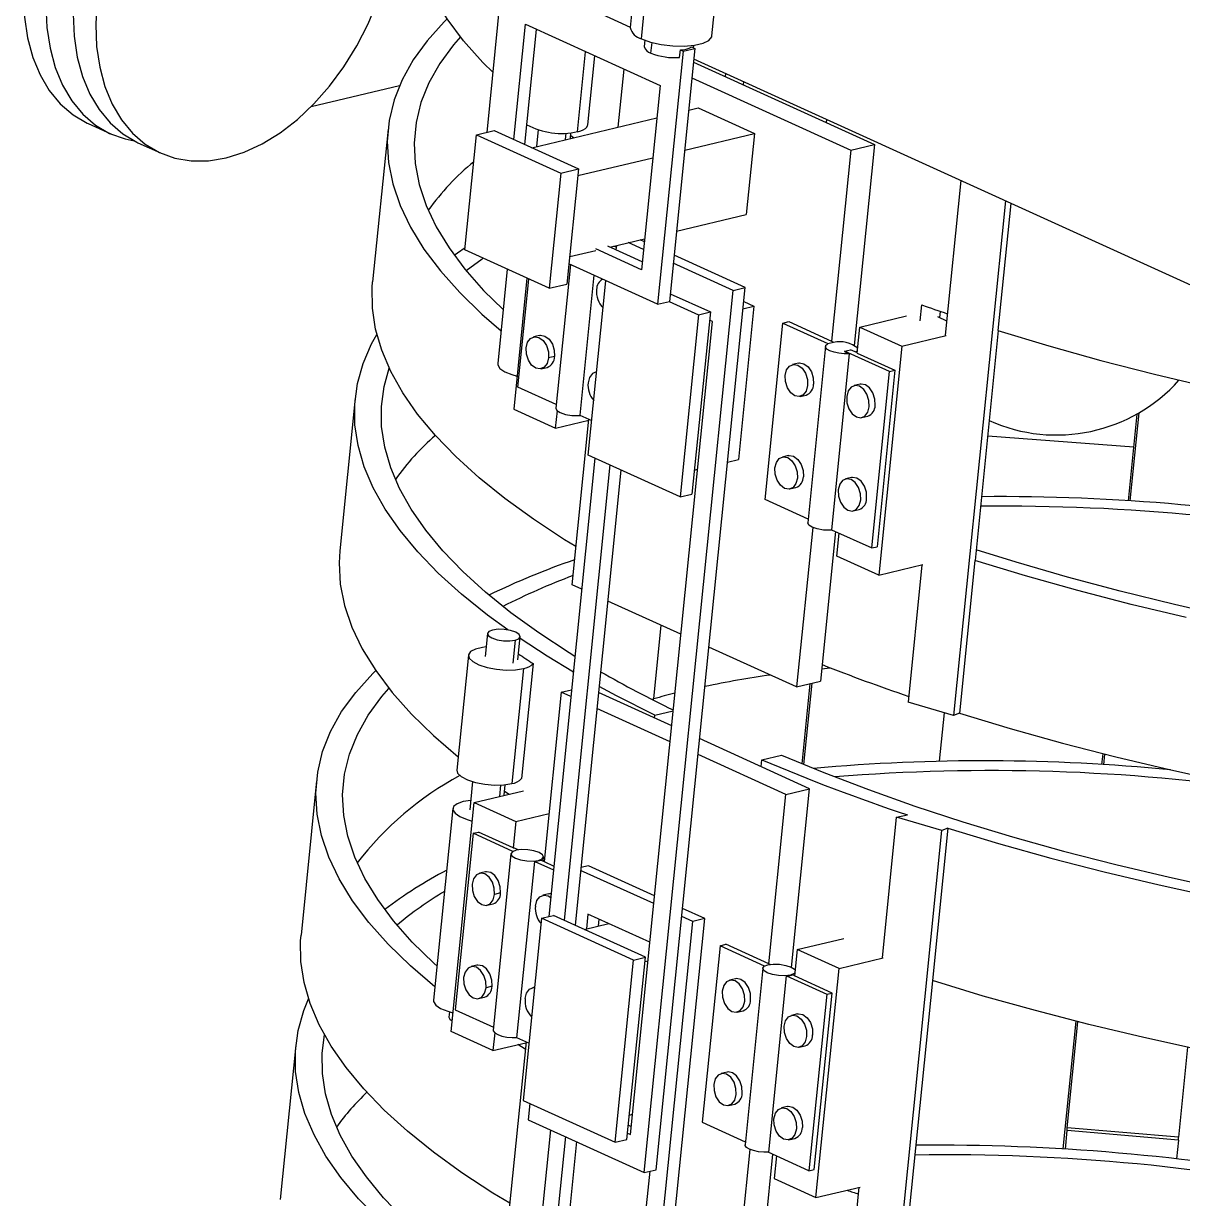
# Model space of a CAD drawing. Header units: inches. Extents: x 0.1 to 8.4, y 0.1 to 10.9.
# Drawn here: x 3.64 to 4.335, y 7.799 to 8.504 of the extents above; entities that cross this region are included whole.
import ezdxf

# ---------------------------------------------------------------- set-up
doc = ezdxf.new("R2010")
doc.units = ezdxf.units.IN
doc.header["$MEASUREMENT"] = 0

msp = doc.modelspace()

# ---------------------------------------------------------------- linework, layer by layer
at = {"color": 7, "linetype": 'Continuous', "lineweight": 25}
for p, q in [((4.01791, 8.63927), (4.00402, 8.5013)), ((4.01069, 8.49459), (4.02459, 8.63256)), ((4.05298, 8.49637), (4.06688, 8.63434)), ((3.91815, 8.43842), (3.92712, 8.52753)), ((3.98445, 8.51043), (4.00404, 8.50151)), ((3.93418, 8.43417), (3.94114, 8.50322)), ((3.94083, 8.43114), (3.94778, 8.50019)), ((3.94114, 8.50322), (4.02189, 8.46645)), ((4.01279, 8.49372), (4.01242, 8.48999)), ((4.04089, 8.48968), (4.04279, 8.48881)), ((4.04201, 8.48917), (4.04215, 8.49058)), ((3.97857, 8.44302), (3.98273, 8.48428)), ((4.03567, 8.48711), (4.02038, 8.33534)), ((4.04279, 8.48881), (4.0275, 8.33704)), ((4.03358, 8.48337), (4.03403, 8.48786)), ((4.03403, 8.48786), (4.03567, 8.48711)), ((4.03567, 8.48711), (4.04279, 8.48881)), ((3.99679, 8.44162), (4.00028, 8.47629)), ((4.04196, 8.48062), (4.15042, 8.43125)), ((4.34032, 8.34659), (4.04214, 8.48233)), ((4.04101, 8.47117), (4.13617, 8.42785)), ((4.06102, 8.47373), (4.06084, 8.47202)), ((4.07191, 8.46878), (4.07173, 8.46707)), ((3.86565, 8.46642), (3.81276, 8.45381)), ((4.02189, 8.46645), (4.01078, 8.35608)), ((4.03905, 8.4517), (4.04476, 8.45306)), ((4.04476, 8.45306), (4.0784, 8.43774)), ((3.67915, 8.44368), (3.69261, 8.43756)), ((3.85884, 8.44032), (3.84962, 8.34885)), ((3.94496, 8.42926), (4.01995, 8.44714)), ((4.12158, 8.44616), (4.12141, 8.44445)), ((3.90491, 8.36793), (3.91186, 8.43692)), ((3.91186, 8.43692), (3.92254, 8.43947)), ((3.91186, 8.43692), (3.96233, 8.41394)), ((3.92254, 8.43947), (3.97301, 8.41649)), ((3.94889, 8.44007), (3.94787, 8.42996)), ((3.96814, 8.43479), (3.96849, 8.43821)), ((3.97006, 8.43525), (3.96831, 8.43645)), ((4.03664, 8.42778), (4.0784, 8.43774)), ((4.0784, 8.43774), (4.07351, 8.38918)), ((3.70897, 8.43225), (3.72243, 8.42612)), ((4.13617, 8.42785), (4.12463, 8.3133)), ((4.13617, 8.42785), (4.15042, 8.43125)), ((4.15042, 8.43125), (4.13828, 8.3107)), ((3.97261, 8.41252), (4.01754, 8.42323)), ((3.96233, 8.41394), (3.95538, 8.34496)), ((3.96233, 8.41394), (3.97301, 8.41649)), ((3.97301, 8.41649), (3.96607, 8.3475)), ((4.20207, 8.40952), (4.19273, 8.31679)), ((4.22886, 8.39733), (4.19778, 8.08878)), ((4.23209, 8.39586), (4.22442, 8.31971)), ((4.03175, 8.37922), (4.07351, 8.38918)), ((4.01125, 8.3608), (3.99053, 8.37024)), ((3.99174, 8.36968), (4.01265, 8.37467)), ((3.99558, 8.36957), (3.9941, 8.37025)), ((3.99569, 8.37062), (3.99543, 8.36801)), ((4.01199, 8.36813), (4.00279, 8.37232)), ((4.01247, 8.37285), (4.00991, 8.37402)), ((3.95538, 8.34496), (3.90491, 8.36793)), ((3.96772, 8.36396), (3.98332, 8.36767)), ((4.01078, 8.35608), (3.98341, 8.36854)), ((4.07283, 8.34537), (4.03029, 8.36474)), ((3.93028, 8.35638), (3.92457, 8.29976)), ((3.9681, 8.35914), (3.95943, 8.27308)), ((4.02038, 8.33534), (3.96728, 8.35952)), ((4.06571, 8.34368), (4.02982, 8.36001)), ((3.94211, 8.351), (3.93421, 8.27252)), ((3.93672, 8.28574), (3.94324, 8.35048)), ((3.98218, 8.35273), (3.97374, 8.26889)), ((3.97884, 8.24491), (3.98937, 8.34946)), ((3.95538, 8.34496), (3.96607, 8.3475)), ((4.01244, 7.81478), (4.06571, 8.34368)), ((4.01956, 7.81648), (4.07283, 8.34537)), ((4.02797, 8.3417), (4.05202, 8.33075)), ((4.06571, 8.34368), (4.07283, 8.34537)), ((4.02038, 8.33534), (4.0275, 8.33704)), ((4.02739, 8.33702), (4.0449, 8.32905)), ((4.07199, 8.33702), (4.07811, 8.33423)), ((4.17784, 8.32547), (4.1788, 8.33499)), ((4.0449, 8.32905), (4.0339, 8.21985)), ((4.05202, 8.33075), (4.04102, 8.22155)), ((4.0449, 8.32905), (4.05202, 8.33075)), ((4.07811, 8.33423), (4.06885, 8.24225)), ((4.07155, 8.33266), (4.07811, 8.33423)), ((4.14169, 8.32173), (4.16968, 8.3284)), ((4.18825, 8.32795), (4.19361, 8.32551)), ((4.18955, 8.32736), (4.18993, 8.33109)), ((4.00417, 7.83763), (4.05327, 8.32513)), ((4.05327, 8.32513), (4.05154, 8.32592)), ((4.08478, 8.21834), (4.09543, 8.32412)), ((4.09543, 8.32412), (4.09899, 8.32497)), ((4.09543, 8.32412), (4.12235, 8.31187)), ((4.09899, 8.32497), (4.12463, 8.3133)), ((4.1401, 8.30601), (4.14169, 8.32173)), ((4.14169, 8.32173), (4.16676, 8.31031)), ((3.94962, 8.31666), (3.94606, 8.31581)), ((4.16676, 8.31031), (4.19326, 8.31663)), ((4.22462, 8.31964), (4.21074, 8.18183)), ((4.12101, 8.31016), (4.11035, 8.20438)), ((4.12235, 8.31187), (4.12233, 8.31163)), ((4.12235, 8.31187), (4.12591, 8.31271)), ((4.12589, 8.31249), (4.1224, 8.31166)), ((4.12463, 8.3133), (4.12591, 8.31271)), ((4.12591, 8.31271), (4.12589, 8.31249)), ((4.13244, 8.30727), (4.13242, 8.30705)), ((4.13242, 8.30705), (4.13527, 8.30575)), ((4.13244, 8.30727), (4.13601, 8.30812)), ((4.15936, 8.29502), (4.13244, 8.30727)), ((4.14013, 8.30624), (4.13601, 8.30812)), ((4.14025, 8.30743), (4.13919, 8.30667)), ((4.16676, 8.31031), (4.15292, 8.17295)), ((3.95864, 8.30403), (3.95508, 8.30318)), ((4.10488, 8.30009), (4.10132, 8.29924)), ((4.13527, 8.30575), (4.12464, 8.2002)), ((4.1401, 8.30601), (4.16257, 8.29578)), ((3.93541, 8.29249), (3.93617, 8.29201)), ((3.95063, 8.29667), (3.95419, 8.29751)), ((3.98388, 8.29491), (3.98321, 8.29475)), ((4.14871, 8.18924), (4.15936, 8.29502)), ((4.16257, 8.29578), (4.15191, 8.19)), ((4.15936, 8.29502), (4.16257, 8.29578)), ((3.95966, 8.2753), (3.93672, 8.28574)), ((4.14177, 8.28746), (4.13821, 8.28661)), ((3.83911, 8.27902), (3.8299, 8.18755)), ((4.10589, 8.28009), (4.10945, 8.28094)), ((3.93421, 8.27252), (3.95928, 8.26111)), ((3.95928, 8.26111), (3.96032, 8.27147)), ((3.95928, 8.26111), (3.97909, 8.26583)), ((3.96915, 8.16719), (3.97915, 8.26643)), ((3.97374, 8.26889), (3.98093, 8.26562)), ((4.14277, 8.26746), (4.14633, 8.26831)), ((4.30265, 8.21756), (4.30788, 8.26956)), ((4.30373, 8.21749), (4.30904, 8.27021)), ((4.21826, 8.25651), (4.30591, 8.24992)), ((3.98284, 8.24309), (3.95516, 7.96826)), ((4.0339, 8.21985), (3.97884, 8.24491)), ((4.09874, 8.24462), (4.09518, 8.24377)), ((3.99181, 8.23901), (3.96432, 7.96606)), ((3.99845, 8.23598), (3.97096, 7.96303)), ((4.04247, 8.23596), (4.04433, 8.2364)), ((4.06229, 8.24068), (4.06885, 8.24225)), ((4.13669, 8.23151), (4.13312, 8.23066)), ((4.09975, 8.22463), (4.10331, 8.22547)), ((4.0339, 8.21985), (4.04102, 8.22155)), ((4.11058, 8.2066), (4.08478, 8.21834)), ((4.13769, 8.21151), (4.14125, 8.21236)), ((4.11338, 8.20154), (4.10375, 8.10591)), ((4.12704, 8.1991), (4.11799, 8.10931)), ((4.12464, 8.2002), (4.14871, 8.18924)), ((4.12785, 8.18437), (4.12924, 8.1981)), ((4.14871, 8.18924), (4.15191, 8.19)), ((4.15292, 8.17295), (4.12785, 8.18437)), ((4.21052, 8.18174), (4.20131, 8.09027)), ((4.21074, 8.18183), (4.21052, 8.18174)), ((4.15292, 8.17295), (4.17942, 8.17927)), ((4.17886, 8.17914), (4.17058, 8.09688)), ((3.97493, 8.16455), (3.96915, 8.16719)), ((4.03437, 8.1375), (3.99054, 8.15745)), ((3.91846, 8.13797), (3.91707, 8.12417)), ((3.93666, 8.1222), (3.93805, 8.136)), ((3.90698, 8.12503), (3.90003, 8.05604)), ((4.10375, 8.10591), (4.05113, 8.12987)), ((3.94002, 8.11693), (3.93308, 8.04794)), ((3.94574, 8.11996), (3.9388, 8.05097)), ((4.10375, 8.10591), (4.11799, 8.10931)), ((3.96267, 8.1028), (3.95243, 8.0012)), ((3.96267, 8.1028), (3.96886, 8.10428)), ((3.96845, 8.10017), (3.96267, 8.1028)), ((4.02884, 8.08256), (3.98501, 8.10251)), ((4.107, 8.05986), (4.11183, 8.10784)), ((4.10805, 8.05942), (4.11295, 8.10811)), ((4.01691, 8.09851), (4.01809, 8.09883)), ((4.19778, 8.08878), (4.17058, 8.09688)), ((4.02789, 8.07311), (3.98406, 8.09306)), ((4.01861, 8.08721), (4.01879, 8.08902)), ((4.01879, 8.08902), (4.02975, 8.09163)), ((4.19211, 8.09047), (4.18918, 8.0614)), ((4.20131, 8.09027), (4.19778, 8.08878)), ((4.11151, 8.04492), (4.04559, 8.07493)), ((4.09726, 8.04153), (4.04464, 8.06548)), ((4.0825, 8.05813), (4.08292, 8.0623)), ((4.08292, 8.0623), (4.09459, 8.06508)), ((4.28671, 8.05936), (4.28737, 8.06591)), ((4.2878, 8.0593), (4.28844, 8.06564)), ((3.81601, 8.04958), (3.80669, 7.95708)), ((3.90952, 8.04915), (3.90781, 8.03219)), ((3.92848, 8.04095), (3.92912, 8.04729)), ((3.91045, 8.03665), (3.93994, 8.04368)), ((3.92873, 8.04348), (3.93144, 8.04166)), ((4.08703, 7.93993), (4.09726, 8.04153)), ((4.09726, 8.04153), (4.11151, 8.04492)), ((4.10071, 7.93777), (4.11151, 8.04492)), ((3.89771, 8.03301), (3.88613, 7.91803)), ((3.89662, 7.89929), (3.91045, 8.03665)), ((3.90838, 8.03787), (3.90383, 8.03716)), ((3.91045, 8.03665), (3.93552, 8.02524)), ((3.93552, 8.02524), (3.93392, 8.00938)), ((3.93552, 8.02524), (3.95533, 8.02996)), ((4.15514, 7.94356), (4.16363, 8.02789)), ((4.16363, 8.02789), (4.17018, 8.02916)), ((4.19083, 8.01979), (4.16363, 8.02789)), ((3.90977, 8.01815), (3.89912, 7.91237)), ((3.90977, 8.01815), (3.91298, 8.01891)), ((3.93363, 8.00729), (3.90977, 8.01815)), ((3.93392, 8.00938), (3.91298, 8.01891)), ((4.15841, 7.69786), (4.19083, 8.01979)), ((4.19436, 8.02128), (4.18515, 7.92982)), ((4.19436, 8.02128), (4.19083, 8.01979)), ((3.93253, 8.00593), (3.92187, 7.90015)), ((3.93392, 8.00938), (3.93428, 8.00946)), ((3.93693, 8.00826), (3.93428, 8.00946)), ((3.95186, 8.00146), (3.95211, 8.00396)), ((3.93613, 7.89552), (3.94678, 8.0013)), ((3.94678, 8.0013), (3.94685, 8.00131)), ((3.94678, 8.0013), (3.95798, 7.9962)), ((3.95043, 8.00211), (3.95243, 8.0012)), ((3.95243, 8.0012), (3.95822, 7.99856)), ((3.97908, 7.99871), (3.97445, 7.9976)), ((4.01858, 7.98073), (3.97908, 7.99871)), ((3.91723, 7.99502), (3.91367, 7.99418)), ((4.01811, 7.976), (3.97428, 7.99595)), ((3.92624, 7.98239), (3.92268, 7.98154)), ((3.91823, 7.97503), (3.92179, 7.97588)), ((3.95517, 7.98191), (3.95161, 7.98106)), ((3.95088, 7.96724), (3.958, 7.96894)), ((4.01306, 7.94387), (3.958, 7.96894)), ((3.97859, 7.96978), (3.9777, 7.96088)), ((4.01578, 7.95286), (3.97859, 7.96978)), ((4.04151, 7.96535), (4.03486, 7.96837)), ((4.04863, 7.96705), (4.03534, 7.9731)), ((3.95088, 7.96724), (3.93988, 7.85804)), ((4.00593, 7.94217), (3.95088, 7.96724)), ((3.97638, 7.96057), (3.99112, 7.96408)), ((3.98524, 7.96676), (3.98482, 7.96258)), ((3.98824, 7.43645), (4.04151, 7.96535)), ((3.99536, 7.43815), (4.04863, 7.96705)), ((4.04863, 7.96705), (4.04151, 7.96535)), ((4.1041, 7.9485), (4.13209, 7.95517)), ((4.05783, 7.95075), (4.04717, 7.84497)), ((4.05783, 7.95075), (4.06139, 7.9516)), ((4.08455, 7.93858), (4.05783, 7.95075)), ((4.08703, 7.93993), (4.06139, 7.9516)), ((4.1041, 7.9485), (4.1025, 7.93264)), ((4.12917, 7.93709), (4.1041, 7.9485)), ((3.99494, 7.83297), (4.00593, 7.94217)), ((4.00206, 7.83467), (4.01306, 7.94387)), ((4.00593, 7.94217), (4.01306, 7.94387)), ((4.01279, 7.94124), (4.01465, 7.94168)), ((4.12917, 7.93709), (4.15567, 7.9434)), ((3.91215, 7.93908), (3.90859, 7.93823)), ((4.08344, 7.93723), (4.07279, 7.83145)), ((4.08785, 7.93955), (4.08703, 7.93993)), ((4.09995, 7.93296), (4.09997, 7.93318)), ((4.10135, 7.93341), (4.10252, 7.93287)), ((4.11533, 7.79973), (4.12917, 7.93709)), ((3.92116, 7.92644), (3.9176, 7.92559)), ((3.94671, 7.92589), (3.94547, 7.9256)), ((4.06715, 7.93094), (4.06359, 7.93009)), ((4.08705, 7.82705), (4.09768, 7.93261)), ((4.09768, 7.93261), (4.12176, 7.92165)), ((4.12496, 7.92241), (4.1025, 7.93264)), ((4.17147, 7.79194), (4.18535, 7.92975)), ((3.91315, 7.91908), (3.91671, 7.91993)), ((4.12176, 7.92165), (4.1111, 7.81587)), ((4.11431, 7.81663), (4.12496, 7.92241)), ((4.12176, 7.92165), (4.12496, 7.92241)), ((3.89912, 7.91237), (3.92205, 7.90193)), ((4.06815, 7.91094), (4.07171, 7.91179)), ((3.89562, 7.91114), (3.8953, 7.90802)), ((4.10429, 7.90987), (4.10073, 7.90902)), ((4.2635, 7.82889), (4.27121, 7.90546)), ((4.26587, 7.84158), (4.27228, 7.90519)), ((3.92169, 7.88788), (3.89662, 7.89929)), ((3.92276, 7.89854), (3.92169, 7.88788)), ((3.80357, 7.89117), (3.79425, 7.79867)), ((3.92169, 7.88788), (3.9415, 7.8926)), ((3.94154, 7.89306), (3.93024, 7.78086)), ((3.94332, 7.89225), (3.93613, 7.89552)), ((3.94111, 7.88879), (3.9367, 7.89146)), ((4.1053, 7.88987), (4.10886, 7.89072)), ((4.33804, 7.88993), (4.3326, 7.83588)), ((4.06207, 7.87499), (4.05851, 7.87414)), ((3.93988, 7.85804), (3.99494, 7.83297)), ((3.94388, 7.85621), (3.94289, 7.84644)), ((4.06307, 7.85499), (4.06663, 7.85584)), ((4.00353, 7.84926), (4.00538, 7.8497)), ((4.09815, 7.8544), (4.09459, 7.85355)), ((3.94289, 7.84644), (4.01244, 7.81478)), ((4.00291, 7.84315), (4.00465, 7.84236)), ((4.04717, 7.84497), (4.07297, 7.83323)), ((4.3326, 7.83588), (4.26587, 7.84158)), ((4.26592, 7.83988), (4.26587, 7.84158)), ((3.95619, 7.84039), (3.92979, 7.57832)), ((3.96515, 7.83631), (3.93883, 7.57494)), ((3.99494, 7.83297), (4.00206, 7.83467)), ((4.00244, 7.83842), (4.00417, 7.83763)), ((4.09915, 7.83441), (4.10272, 7.83526)), ((4.2648, 7.82881), (4.26592, 7.83988)), ((4.33264, 7.83418), (4.26592, 7.83988)), ((4.33264, 7.83418), (4.3326, 7.83588)), ((3.9718, 7.83328), (3.94595, 7.57664)), ((4.06484, 7.71959), (4.07582, 7.82861)), ((4.33264, 7.83418), (4.33151, 7.82294)), ((4.07908, 7.72299), (4.08943, 7.82573)), ((4.1111, 7.81587), (4.08662, 7.82701)), ((4.09163, 7.82473), (4.09026, 7.81114)), ((3.97997, 7.45931), (4.01585, 7.8156)), ((4.01244, 7.81478), (4.01956, 7.81648)), ((4.1111, 7.81587), (4.11431, 7.81663)), ((4.09026, 7.81114), (4.11533, 7.79973)), ((4.11533, 7.79973), (4.14183, 7.80605)), ((4.13121, 7.70596), (4.14127, 7.80591))]:
    msp.add_line(p, q, dxfattribs=at)
at = {"color": 8, "linetype": 'Continuous', "lineweight": 25}
for p, q in [((4.01642, 8.48597), (4.01707, 8.49235)), ((3.97245, 8.43886), (3.97727, 8.48677)), ((3.96522, 8.43409), (3.96561, 8.43801)), ((4.01809, 8.09883), (4.02252, 8.14289)), ((3.93499, 8.13392), (3.9336, 8.12012)), ((3.92624, 8.04709), (3.92555, 8.04025))]:
    msp.add_line(p, q, dxfattribs=at)
at = {"color": 7, "linetype": 'Continuous', "lineweight": 25, "flags": 128}
for points in [[(3.6817, 8.63), (3.67976, 8.62764), (3.67116, 8.61601), (3.66343, 8.6035), (3.65667, 8.59029), (3.65099, 8.57658), (3.64645, 8.56256), (3.64314, 8.54844), (3.6411, 8.53443), (3.64035, 8.52073), (3.64091, 8.50753), (3.64277, 8.49504), (3.64591, 8.48343), (3.65028, 8.47287), (3.65581, 8.46353), (3.66242, 8.45552), (3.67002, 8.44898), (3.6785, 8.44399), (3.67915, 8.44368)], [(3.67873, 8.60056), (3.67689, 8.59738), (3.67013, 8.58417), (3.66445, 8.57045), (3.65991, 8.55644), (3.6566, 8.54232), (3.65455, 8.5283), (3.65381, 8.5146), (3.65437, 8.5014), (3.65623, 8.48891), (3.65937, 8.4773), (3.66374, 8.46675), (3.66927, 8.4574), (3.67588, 8.44939), (3.68348, 8.44285), (3.69196, 8.43786), (3.70119, 8.4345), (3.70673, 8.43333)], [(3.76183, 8.42312), (3.77264, 8.42652), (3.78347, 8.43154), (3.79415, 8.43812), (3.80453, 8.44615), (3.81445, 8.45553), (3.82378, 8.46611), (3.83237, 8.47774), (3.8401, 8.49025), (3.84686, 8.50346), (3.85254, 8.51717), (3.85708, 8.53119), (3.86039, 8.54531), (3.86244, 8.55932)], [(3.92176, 8.47426), (3.91567, 8.4804), (3.90409, 8.49342), (3.89427, 8.50647), (3.88623, 8.51951), (3.88001, 8.53252), (3.87561, 8.54546), (3.87304, 8.5583), (3.87291, 8.55937)], [(3.67092, 8.523), (3.67017, 8.50929), (3.67073, 8.4961), (3.6726, 8.4836), (3.67573, 8.47199), (3.6801, 8.46144), (3.68563, 8.45209), (3.69224, 8.44409), (3.69984, 8.43754), (3.70832, 8.43255), (3.70897, 8.43225)], [(3.68438, 8.51687), (3.68363, 8.50316), (3.68419, 8.48997), (3.68606, 8.47748), (3.68919, 8.46587), (3.69356, 8.45531), (3.69909, 8.44596), (3.7057, 8.43796), (3.7133, 8.43141), (3.72178, 8.42642), (3.73101, 8.42306), (3.74086, 8.42138), (3.75118, 8.4214), (3.76183, 8.42312)], [(3.89429, 8.50644), (3.89247, 8.50465), (3.88228, 8.49341), (3.87387, 8.48186), (3.86727, 8.47001), (3.86248, 8.4579), (3.85953, 8.44557), (3.85841, 8.43303), (3.85914, 8.42032), (3.86171, 8.40749), (3.86611, 8.39455), (3.87234, 8.38154), (3.88037, 8.36849), (3.89019, 8.35545), (3.90177, 8.34243), (3.91508, 8.32948), (3.92656, 8.31951)], [(3.9022, 8.49575), (3.89803, 8.49091), (3.88978, 8.47965), (3.88329, 8.46811), (3.87856, 8.45631), (3.87562, 8.44428), (3.87446, 8.43206), (3.8751, 8.41968), (3.87753, 8.40716), (3.88174, 8.39455), (3.88772, 8.38186), (3.89547, 8.36914), (3.90495, 8.35642), (3.91615, 8.34372), (3.92784, 8.33218)], [(4.01069, 8.49459), (4.01615, 8.4926), (4.0226, 8.49112), (4.02953, 8.49027), (4.03638, 8.4901), (4.04259, 8.49064), (4.04766, 8.49185), (4.05118, 8.49362), (4.05287, 8.49581), (4.05298, 8.49637)], [(3.97245, 8.43886), (3.97432, 8.4394), (3.97588, 8.44005), (3.97711, 8.4408), (3.97798, 8.44163), (3.97847, 8.44252), (3.97857, 8.44302)], [(3.89849, 8.36483), (3.90044, 8.36619), (3.90505, 8.36933)], [(3.90557, 8.35566), (3.91516, 8.36268), (3.91567, 8.36304)], [(3.97145, 8.19004), (3.96467, 8.19422), (3.94603, 8.20644), (3.92892, 8.21884), (3.91339, 8.23137), (3.89947, 8.24402), (3.88719, 8.25674), (3.87659, 8.26951), (3.8677, 8.2823), (3.86052, 8.29507), (3.85509, 8.3078), (3.85141, 8.32044), (3.84949, 8.33298), (3.84934, 8.34538), (3.84962, 8.34885)], [(3.93055, 8.14008), (3.91842, 8.149), (3.90288, 8.16154), (3.88896, 8.17418), (3.87669, 8.18691), (3.86609, 8.19968), (3.85719, 8.21246), (3.85001, 8.22524), (3.84458, 8.23796), (3.8409, 8.25061), (3.83898, 8.26315), (3.83884, 8.27555), (3.84046, 8.28778), (3.84384, 8.29981), (3.84898, 8.31161), (3.85215, 8.31733)], [(3.94162, 8.3093), (3.94248, 8.31259), (3.94424, 8.31491), (3.94663, 8.31591), (3.94927, 8.31544), (3.95178, 8.31357), (3.95376, 8.31058), (3.95492, 8.30693), (3.95508, 8.30318)], [(3.94962, 8.31666), (3.95019, 8.31676), (3.95283, 8.31629), (3.95534, 8.31441), (3.95732, 8.31143), (3.95848, 8.30778), (3.95864, 8.30403)], [(4.22442, 8.31971), (4.25481, 8.31049), (4.2861, 8.30172), (4.3182, 8.29341), (4.35104, 8.2856)], [(3.95508, 8.30318), (3.95421, 8.29989), (3.95245, 8.29757), (3.95006, 8.29657), (3.94742, 8.29704), (3.94491, 8.29891), (3.94293, 8.3019), (3.94177, 8.30555), (3.94162, 8.3093)], [(4.13527, 8.30575), (4.13227, 8.30568), (4.12912, 8.30598), (4.12614, 8.3066), (4.12364, 8.30749), (4.12189, 8.30855), (4.12105, 8.30968), (4.12123, 8.31075), (4.1224, 8.31166)], [(3.92457, 8.29976), (3.92462, 8.299), (3.92592, 8.29692), (3.92881, 8.29493), (3.93304, 8.29318), (3.9362, 8.29229)], [(4.09687, 8.29273), (4.09774, 8.29602), (4.0995, 8.29834), (4.10188, 8.29934), (4.10453, 8.29886), (4.10704, 8.29699), (4.10902, 8.294), (4.11018, 8.29035), (4.11033, 8.2866)], [(4.10488, 8.30009), (4.10545, 8.30018), (4.10809, 8.29971), (4.1106, 8.29784), (4.11258, 8.29485), (4.11374, 8.2912), (4.11389, 8.28745)], [(3.97087, 8.12419), (3.96736, 8.12637), (3.94917, 8.13832), (3.93247, 8.15044), (3.91731, 8.16269), (3.90373, 8.17505), (3.89175, 8.18749), (3.88141, 8.19997), (3.87273, 8.21246), (3.86574, 8.22494), (3.86045, 8.23738), (3.85687, 8.24974), (3.85501, 8.26199), (3.85488, 8.27411), (3.85648, 8.28606), (3.85954, 8.2971)], [(3.98387, 8.29485), (3.98377, 8.29484), (3.98138, 8.29384), (3.97962, 8.29152), (3.97876, 8.28824)], [(4.11033, 8.2866), (4.10947, 8.28332), (4.10771, 8.281), (4.10532, 8.28), (4.10268, 8.28047), (4.10017, 8.28234), (4.09819, 8.28533), (4.09703, 8.28898), (4.09687, 8.29273)], [(4.14722, 8.27397), (4.14706, 8.27772), (4.1459, 8.28137), (4.14392, 8.28436), (4.14142, 8.28623), (4.13877, 8.2867), (4.13638, 8.2857), (4.13463, 8.28338), (4.13376, 8.2801)], [(4.15078, 8.27482), (4.15062, 8.27857), (4.14946, 8.28222), (4.14748, 8.28521), (4.14498, 8.28708), (4.14233, 8.28755), (4.14177, 8.28746)], [(4.13376, 8.2801), (4.13392, 8.27634), (4.13507, 8.2727), (4.13706, 8.26971), (4.13956, 8.26783), (4.14221, 8.26736), (4.14459, 8.26836), (4.14635, 8.27068), (4.14722, 8.27397)], [(3.95943, 8.27308), (3.95943, 8.27306), (3.96007, 8.2717), (3.9621, 8.27039), (3.96522, 8.26935), (3.96895, 8.26873), (3.97272, 8.26861), (3.97411, 8.26872)], [(4.09073, 8.23726), (4.0916, 8.24055), (4.09336, 8.24287), (4.09574, 8.24387), (4.09839, 8.2434), (4.1009, 8.24152), (4.10288, 8.23854), (4.10404, 8.23489), (4.10419, 8.23114)], [(4.09874, 8.24462), (4.09931, 8.24472), (4.10195, 8.24425), (4.10446, 8.24237), (4.10644, 8.23939), (4.1076, 8.23574), (4.10775, 8.23198)], [(4.10419, 8.23114), (4.10333, 8.22785), (4.10157, 8.22553), (4.09918, 8.22453), (4.09654, 8.225), (4.09403, 8.22687), (4.09205, 8.22986), (4.09089, 8.23351), (4.09073, 8.23726)], [(4.14214, 8.21802), (4.14198, 8.22177), (4.14082, 8.22542), (4.13884, 8.22841), (4.13633, 8.23028), (4.13369, 8.23076), (4.1313, 8.22976), (4.12954, 8.22744), (4.12868, 8.22415)], [(4.1457, 8.21887), (4.14554, 8.22262), (4.14438, 8.22627), (4.1424, 8.22926), (4.13989, 8.23113), (4.13725, 8.2316), (4.13669, 8.23151)], [(4.12868, 8.22415), (4.12884, 8.2204), (4.12999, 8.21675), (4.13198, 8.21376), (4.13448, 8.21189), (4.13713, 8.21141), (4.13951, 8.21241), (4.14127, 8.21473), (4.14214, 8.21802)], [(4.12503, 8.20002), (4.12364, 8.19991), (4.11987, 8.20002), (4.11614, 8.20065), (4.11302, 8.20169), (4.11099, 8.20299), (4.11035, 8.20436), (4.11035, 8.20438)], [(3.8299, 8.18755), (3.82948, 8.18026), (3.83021, 8.16756), (3.83278, 8.15472), (3.83718, 8.14178), (3.8434, 8.12877), (3.85144, 8.11573), (3.86126, 8.10268), (3.87284, 8.08966), (3.88615, 8.07671), (3.90084, 8.06411)], [(4.36324, 8.14779), (4.33013, 8.15526), (4.29772, 8.16325), (4.2661, 8.17172), (4.23534, 8.18065), (4.21138, 8.18813)], [(4.33715, 8.14763), (4.3043, 8.15544), (4.2722, 8.16374), (4.24091, 8.17251), (4.21052, 8.18174)], [(3.92153, 8.14005), (3.91931, 8.13917), (3.91846, 8.13795), (3.9191, 8.13659), (3.92113, 8.13529), (3.92425, 8.13424), (3.92798, 8.13362), (3.93175, 8.13351), (3.93499, 8.13392)], [(3.93499, 8.13392), (3.9372, 8.13481), (3.93805, 8.13602), (3.93741, 8.13738), (3.93538, 8.13868), (3.93226, 8.13973), (3.92853, 8.14035), (3.92477, 8.14047), (3.92153, 8.14005)], [(3.96993, 8.11487), (3.95416, 8.12438), (3.93794, 8.13495)], [(3.91765, 8.12989), (3.91542, 8.12962), (3.91116, 8.12862), (3.90827, 8.12711), (3.90701, 8.12525), (3.90749, 8.12319), (3.90967, 8.12111), (3.91335, 8.11922), (3.9182, 8.11766), (3.9238, 8.11658), (3.92965, 8.11608), (3.93522, 8.1162), (3.94002, 8.11693), (3.94002, 8.11693)], [(4.11875, 8.11684), (4.12203, 8.11718), (4.12393, 8.11737)], [(3.88694, 7.92614), (3.87225, 7.93874), (3.85894, 7.95169), (3.84736, 7.96471), (3.83754, 7.97775), (3.82951, 7.9908), (3.82328, 8.00381), (3.81888, 8.01675), (3.81631, 8.02959), (3.81558, 8.04229), (3.8167, 8.05483), (3.81965, 8.06716), (3.82444, 8.07927), (3.83104, 8.09112), (3.83945, 8.10267), (3.84964, 8.11391), (3.85146, 8.1157)], [(3.88819, 7.93853), (3.8862, 7.94034), (3.87332, 7.95298), (3.86212, 7.96568), (3.85264, 7.9784), (3.84489, 7.99112), (3.83891, 8.00381), (3.8347, 8.01642), (3.83227, 8.02894), (3.83163, 8.04132), (3.83279, 8.05354), (3.83573, 8.06557), (3.84046, 8.07737), (3.84695, 8.08891), (3.8552, 8.10017), (3.85937, 8.10502)], [(4.01879, 8.08902), (3.99585, 8.10056), (3.98538, 8.10616)], [(4.20131, 8.09027), (4.2317, 8.08105), (4.26299, 8.07228), (4.29509, 8.06397), (4.32794, 8.05616), (4.36144, 8.04886)], [(4.09459, 8.06508), (4.12011, 8.05454), (4.14678, 8.04435), (4.17454, 8.03453), (4.20331, 8.0251), (4.23303, 8.01609), (4.26362, 8.00751), (4.29501, 7.9994), (4.32712, 7.99177), (4.35987, 7.98463)], [(3.90003, 8.05604), (3.90054, 8.0542), (3.90272, 8.05213), (3.9064, 8.05023), (3.91126, 8.04867), (3.91686, 8.04759), (3.9227, 8.04709), (3.92827, 8.04721), (3.93308, 8.04794)], [(3.90383, 8.03716), (3.90026, 8.0359), (3.89817, 8.03422), (3.89775, 8.03225), (3.89905, 8.03018), (3.90194, 8.02818), (3.90618, 8.02644), (3.90933, 8.02554)], [(4.19436, 8.02128), (4.22475, 8.01206), (4.25604, 8.00329), (4.28814, 7.99499), (4.32099, 7.98718), (4.35449, 7.97987)], [(3.93559, 8.00801), (3.93338, 8.00712), (3.93252, 8.00591), (3.93316, 8.00455), (3.9352, 8.00325), (3.93831, 8.0022), (3.94204, 8.00158), (3.94581, 8.00146), (3.94905, 8.00188), (3.95126, 8.00276), (3.95211, 8.00398), (3.95147, 8.00534), (3.94944, 8.00664), (3.94632, 8.00769), (3.9426, 8.00831), (3.93883, 8.00842), (3.93559, 8.00801)], [(3.92268, 7.98154), (3.92252, 7.98529), (3.92136, 7.98894), (3.91938, 7.99193), (3.91688, 7.9938), (3.91423, 7.99427), (3.91185, 7.99327), (3.91009, 7.99095), (3.90922, 7.98767)], [(3.92624, 7.98239), (3.92608, 7.98614), (3.92493, 7.98979), (3.92294, 7.99278), (3.92044, 7.99465), (3.91779, 7.99512), (3.91723, 7.99502)], [(3.90922, 7.98767), (3.90938, 7.98391), (3.91054, 7.98026), (3.91252, 7.97728), (3.91502, 7.9754), (3.91767, 7.97493), (3.92005, 7.97593), (3.92181, 7.97825), (3.92268, 7.98154)], [(3.94716, 7.97455), (3.94803, 7.97784), (3.94979, 7.98016), (3.95217, 7.98116), (3.95482, 7.98069), (3.95632, 7.97975)], [(3.95517, 7.98191), (3.95574, 7.98201), (3.95655, 7.98202)], [(3.9318, 7.7963), (3.92174, 7.80245), (3.9031, 7.81467), (3.88599, 7.82707), (3.87046, 7.8396), (3.85654, 7.85225), (3.84426, 7.86497), (3.83366, 7.87774), (3.82476, 7.89053), (3.81759, 7.9033), (3.81215, 7.91603), (3.80847, 7.92867), (3.80656, 7.94121), (3.80641, 7.95361), (3.80669, 7.95708)], [(3.9176, 7.92559), (3.91744, 7.92934), (3.91628, 7.93299), (3.9143, 7.93598), (3.9118, 7.93785), (3.90915, 7.93832), (3.90677, 7.93732), (3.90501, 7.935), (3.90414, 7.93172)], [(3.92116, 7.92644), (3.921, 7.93019), (3.91984, 7.93384), (3.91786, 7.93683), (3.91536, 7.9387), (3.91271, 7.93917), (3.91215, 7.93908)], [(4.09997, 7.93318), (4.09673, 7.93276), (4.09296, 7.93288), (4.08923, 7.9335), (4.08612, 7.93454), (4.08408, 7.93585), (4.08344, 7.93721), (4.08429, 7.93842), (4.08651, 7.93931), (4.08975, 7.93972), (4.09352, 7.93961), (4.09724, 7.93898), (4.10036, 7.93794), (4.10239, 7.93664), (4.10284, 7.93606)], [(4.10269, 7.9345), (4.10218, 7.93406), (4.09997, 7.93318)], [(3.90414, 7.93172), (3.9043, 7.92796), (3.90546, 7.92432), (3.90744, 7.92133), (3.90994, 7.91946), (3.91259, 7.91898), (3.91497, 7.91998), (3.91673, 7.9223), (3.9176, 7.92559)], [(4.0726, 7.91745), (4.07244, 7.9212), (4.07128, 7.92485), (4.0693, 7.92784), (4.0668, 7.92971), (4.06415, 7.93018), (4.06177, 7.92918), (4.06001, 7.92686), (4.05914, 7.92358)], [(4.07616, 7.9183), (4.076, 7.92205), (4.07484, 7.9257), (4.07286, 7.92869), (4.07036, 7.93056), (4.06771, 7.93103), (4.06715, 7.93094)], [(4.34528, 7.88841), (4.31177, 7.89571), (4.27893, 7.90352), (4.24683, 7.91183), (4.21554, 7.9206), (4.18515, 7.92982)], [(3.9442, 7.72141), (3.93874, 7.7245), (3.91862, 7.73653), (3.89998, 7.74875), (3.88287, 7.76115), (3.86734, 7.77369), (3.85342, 7.78633), (3.84114, 7.79905), (3.83054, 7.81182), (3.82164, 7.82461), (3.81447, 7.83738), (3.80903, 7.85011), (3.80535, 7.86275), (3.80344, 7.87529), (3.80329, 7.88769), (3.80491, 7.89992), (3.80829, 7.91195), (3.81114, 7.91899)], [(3.94102, 7.91908), (3.94189, 7.92237), (3.94365, 7.92469), (3.94603, 7.92569), (3.94669, 7.92571)], [(4.05914, 7.92358), (4.0593, 7.91982), (4.06046, 7.91618), (4.06244, 7.91319), (4.06494, 7.91132), (4.06759, 7.91084), (4.06997, 7.91184), (4.07173, 7.91416), (4.0726, 7.91745)], [(3.88613, 7.91803), (3.88617, 7.91727), (3.88747, 7.9152), (3.89036, 7.9132), (3.8946, 7.91146), (3.89775, 7.91057)], [(3.8953, 7.90802), (3.8953, 7.908), (3.89594, 7.90664), (3.89726, 7.90569)], [(4.09628, 7.90251), (4.09715, 7.9058), (4.09891, 7.90812), (4.10129, 7.90912), (4.10394, 7.90864), (4.10644, 7.90677), (4.10843, 7.90378), (4.10958, 7.90014), (4.10974, 7.89638)], [(4.10429, 7.90987), (4.10485, 7.90997), (4.1075, 7.90949), (4.11, 7.90762), (4.11199, 7.90463), (4.11315, 7.90099), (4.1133, 7.89723)], [(3.92187, 7.90015), (3.92193, 7.89964), (3.9228, 7.89851), (3.92458, 7.89745), (3.92709, 7.89657), (3.93008, 7.89596), (3.93323, 7.89568), (3.93622, 7.89576)], [(4.10974, 7.89638), (4.10888, 7.8931), (4.10712, 7.89078), (4.10473, 7.88978), (4.10209, 7.89025), (4.09958, 7.89212), (4.0976, 7.89511), (4.09644, 7.89876), (4.09628, 7.90251)], [(3.94511, 7.73044), (3.93182, 7.73852), (3.91362, 7.75047), (3.89692, 7.76258), (3.88176, 7.77484), (3.86818, 7.7872), (3.8562, 7.79963), (3.84586, 7.81211), (3.83719, 7.82461), (3.83019, 7.83709), (3.8249, 7.84953), (3.82132, 7.86188), (3.81946, 7.87414), (3.81933, 7.88625), (3.82075, 7.8973)], [(4.06752, 7.8615), (4.06736, 7.86525), (4.0662, 7.8689), (4.06422, 7.87189), (4.06171, 7.87376), (4.05907, 7.87424), (4.05668, 7.87324), (4.05493, 7.87092), (4.05406, 7.86763)], [(4.07108, 7.86235), (4.07092, 7.8661), (4.06976, 7.86975), (4.06778, 7.87274), (4.06528, 7.87461), (4.06263, 7.87508), (4.06207, 7.87499)], [(4.05406, 7.86763), (4.05422, 7.86388), (4.05537, 7.86023), (4.05736, 7.85724), (4.05986, 7.85537), (4.06251, 7.85489), (4.06489, 7.85589), (4.06665, 7.85821), (4.06752, 7.8615)], [(4.09014, 7.84704), (4.09101, 7.85033), (4.09277, 7.85265), (4.09515, 7.85365), (4.0978, 7.85318), (4.1003, 7.85131), (4.10229, 7.84832), (4.10344, 7.84467), (4.1036, 7.84092)], [(4.09815, 7.8544), (4.09871, 7.8545), (4.10136, 7.85403), (4.10386, 7.85216), (4.10585, 7.84917), (4.10701, 7.84552), (4.10716, 7.84177)], [(4.1036, 7.84092), (4.10274, 7.83763), (4.10098, 7.83531), (4.09859, 7.83431), (4.09595, 7.83478), (4.09344, 7.83665), (4.09146, 7.83964), (4.0903, 7.84329), (4.09014, 7.84704)], [(4.08705, 7.82705), (4.08405, 7.82698), (4.0809, 7.82727), (4.07792, 7.82789), (4.07543, 7.82878), (4.07367, 7.82984), (4.07284, 7.83097), (4.07279, 7.83145)]]:
    msp.add_lwpolyline(points, dxfattribs=at)
at = {"color": 7, "linetype": 'Continuous', "lineweight": 25}
for centre, radius, start, end in [((4.0124, 8.50297), 0.00855, 191.23645, 258.46551), ((4.01776, 8.49131), 0.00551, 193.80455, 255.89678), ((4.03359, 8.50336), 0.0155, 271.62761, 298.08011), ((4.03048, 8.52086), 0.03762, 248.05972, 274.73194), ((3.96289, 8.4817), 0.04389, 241.73467, 282.5762), ((4.00631, 8.30329), 0.15178, 129.27015, 144.37567), ((3.99096, 8.34422), 0.00712, 120.22201, 180.2615), ((3.99703, 8.34268), 0.01327, 173.4974, 225.56236), ((4.60449, 9.53146), 1.26994, 250.41491, 251.14255), ((4.12944, 8.29566), 0.01726, 50.55829, 102.15377), ((3.95188, 8.30387), 0.00676, 289.97282, 1.35903), ((3.99215, 8.28677), 0.01347, 173.76538, 222.07057), ((4.10714, 8.28729), 0.00676, 289.97133, 1.36076), ((4.25949, 8.35547), 0.09848, 245.84046, 318.20279), ((4.14402, 8.27466), 0.00676, 289.97131, 1.36054), ((3.98346, 8.14466), 0.14768, 130.65767, 144.51214), ((4.101, 8.23182), 0.00676, 289.9711, 1.36075), ((4.13894, 8.21871), 0.00676, 289.96809, 1.36376), ((4.22362, 6.95809), 1.26195, 79.54715, 90.41006), ((4.22816, 7.00433), 1.20997, 78.22258, 90.67029), ((4.13095, 7.72068), 0.48855, 109.1524, 115.67241), ((4.12593, 7.75901), 0.44218, 110.68948, 116.6486), ((4.21503, 8.53489), 0.49466, 235.80331, 237.01663), ((3.93876, 8.12623), 0.00939, 277.75565, 318.07523), ((4.55606, 9.23022), 1.1938, 248.52394, 251.17852), ((4.32887, 8.71306), 0.68921, 240.19214, 244.28236), ((4.17891, 7.47765), 0.64187, 98.13609, 101.70094), ((4.144, 7.63835), 0.47738, 103.71611, 105.2934), ((4.53273, 9.11516), 1.14492, 246.86649, 251.53899), ((4.21615, 6.91248), 1.14915, 84.42614, 95.10918), ((3.99516, 7.88106), 0.19548, 118.52511, 142.37117), ((4.22011, 6.89752), 1.15825, 81.68079, 94.63071), ((3.93181, 8.05725), 0.00939, 277.75565, 318.07523), ((3.94601, 8.01358), 0.0123, 273.94741, 291.08495), ((4.0236, 7.75028), 0.27783, 117.80973, 126.88895), ((4.01239, 7.78442), 0.23215, 121.03401, 129.66116), ((3.91949, 7.98223), 0.00676, 289.97282, 1.35903), ((3.96055, 7.97309), 0.01347, 173.76509, 222.07085), ((4.09638, 7.94841), 0.01586, 274.73201, 283.00453), ((4.09797, 7.94154), 0.00881, 282.95597, 292.55408), ((3.91441, 7.92628), 0.00676, 289.9711, 1.36075), ((3.95421, 7.91758), 0.01327, 173.49728, 225.56249), ((4.06941, 7.91814), 0.00676, 289.97156, 1.36077), ((4.10655, 7.89707), 0.00676, 289.96809, 1.36376), ((3.94479, 7.75816), 0.14384, 133.28355, 144.34929), ((4.06432, 7.86219), 0.00676, 289.97156, 1.36077), ((4.10041, 7.84161), 0.00676, 289.9711, 1.36075), ((4.1882, 6.57136), 1.25979, 79.53956, 90.58135), ((4.19263, 6.6163), 1.20911, 78.21981, 90.84341), ((4.55574, 9.0164), 1.28348, 250.81754, 251.14067)]:
    msp.add_arc(centre, radius, start, end, dxfattribs=at)

doc.saveas('drawing.dxf')
